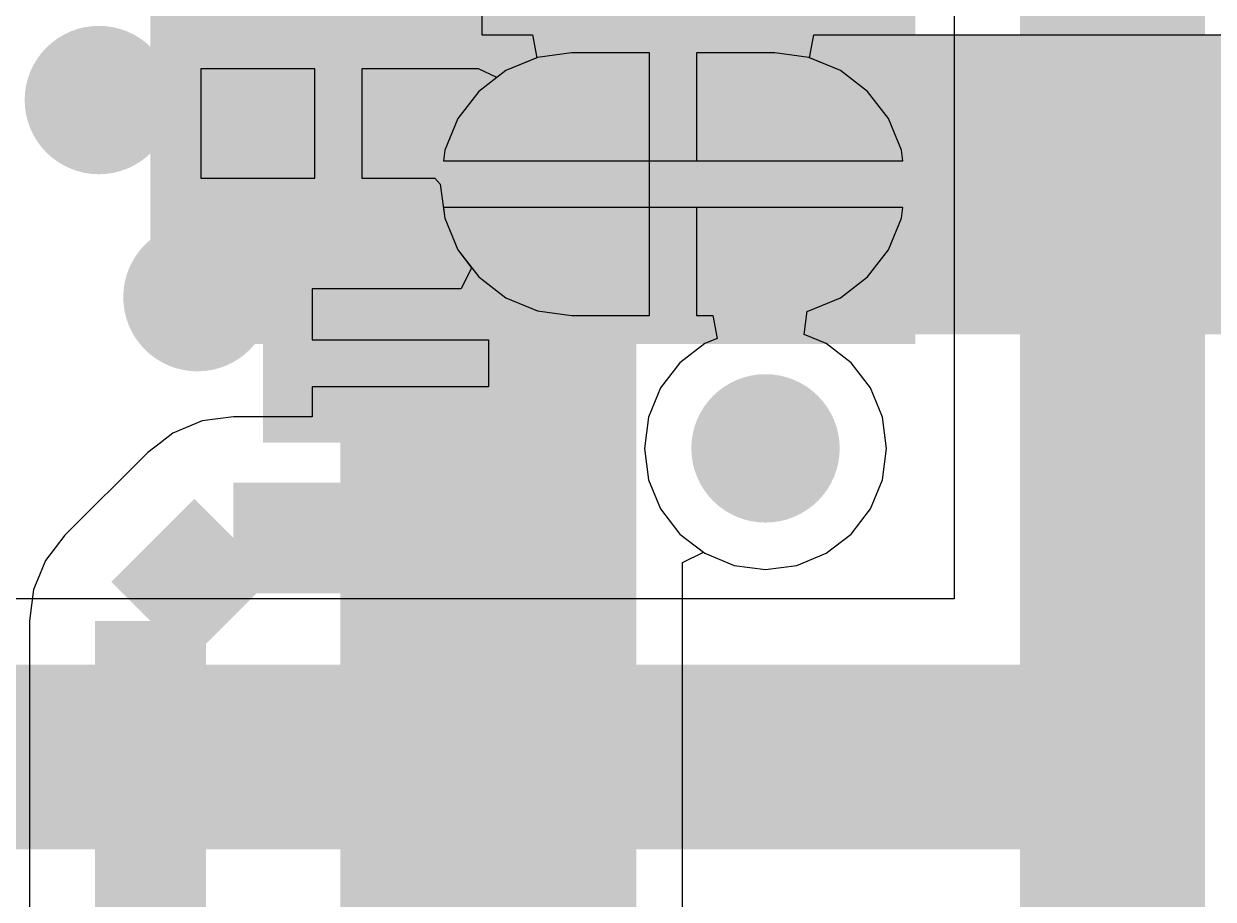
# Model space of a CAD drawing. Extents: x 56.2 to 141.8, y 48 to 96.4.
# Drawn here: x 124.51 to 130.95, y 60.72 to 65.46 of the extents above; entities that cross this region are included whole.
import ezdxf

# ---------------------------------------------------------------- set-up
doc = ezdxf.new("R2010")
doc.units = 0
doc.header["$MEASUREMENT"] = 0
for name, color, linetype in [('BOTTOMLAYER', 5, 'CONTINUOUS'), ('BOTTOMPASTE', 16, 'CONTINUOUS'), ('BOTTOMSOLDER', 6, 'CONTINUOUS'), ('MULTILAYER', 9, 'CONTINUOUS'), ('TOPLAYER', 1, 'CONTINUOUS'), ('TOPPASTE', 8, 'CONTINUOUS'), ('TOPSOLDER', 216, 'CONTINUOUS')]:
    doc.layers.add(name, color=color, linetype=linetype)

msp = doc.modelspace()

# ---------------------------------------------------------------- linework, layer by layer
at = {"layer": 'BOTTOMLAYER'}
for p, q in [((129.546266, 66.01508), (129.546266, 62.350734)), ((127.291617, 65.280078), (127.12036, 65.209141)), ((127.475399, 65.304274), (127.291617, 65.280078)), ((127.898401, 65.304274), (127.475399, 65.304274)), ((127.898401, 64.594199), (127.898401, 65.304274)), ((128.575402, 65.304274), (128.152401, 65.304274)), ((128.152401, 65.304274), (128.152401, 64.721199)), ((128.759184, 65.280078), (128.575402, 65.304274)), ((128.930441, 65.209141), (128.759184, 65.280078)), ((126.0856, 65.219196), (125.468601, 65.219196)), ((125.468601, 65.219196), (125.468601, 64.627196)), ((126.0856, 64.627196), (126.0856, 65.219196)), ((126.972535, 65.219196), (126.3396, 65.219196)), ((126.3396, 65.219196), (126.3396, 64.627196)), ((127.070503, 65.170883), (126.972535, 65.219196)), ((127.12036, 65.209141), (127.070503, 65.170883)), ((129.077502, 65.096299), (128.930441, 65.209141)), ((129.190344, 64.949238), (129.077502, 65.096299)), ((129.261281, 64.777981), (129.190344, 64.949238)), ((129.268756, 64.721199), (129.261281, 64.777981)), ((128.152401, 64.721199), (129.268756, 64.721199)), ((125.468601, 64.627196), (126.0856, 64.627196)), ((126.3396, 64.627196), (126.736386, 64.627196)), ((126.736386, 64.627196), (126.765324, 64.594196)), ((126.765324, 64.594196), (126.78952, 64.410417)), ((127.898401, 63.884124), (127.898401, 64.594199)), ((129.268756, 64.467199), (128.152401, 64.467199)), ((128.152401, 64.467199), (128.152401, 63.884124)), ((129.261281, 64.410417), (129.268756, 64.467199)), ((126.78952, 64.410417), (126.860457, 64.23916)), ((129.190344, 64.23916), (129.261281, 64.410417)), ((126.860457, 64.23916), (126.9733, 64.092099)), ((129.077502, 64.092099), (129.190344, 64.23916)), ((126.9733, 64.092099), (127.12036, 63.979257)), ((128.930441, 63.979257), (129.077502, 64.092099)), ((127.12036, 63.979257), (127.291617, 63.90832)), ((128.759184, 63.90832), (128.930441, 63.979257)), ((127.291617, 63.90832), (127.475399, 63.884124)), ((127.475399, 63.884124), (127.898401, 63.884124)), ((128.152401, 63.884124), (128.239434, 63.884124)), ((128.239434, 63.884124), (128.264209, 63.759565)), ((128.734137, 63.78129), (128.750713, 63.907205)), ((128.750713, 63.907205), (128.759184, 63.90832)), ((128.264209, 63.759565), (128.197595, 63.731971)), ((128.853204, 63.731971), (128.734137, 63.78129)), ((128.197595, 63.731971), (128.061817, 63.627782)), ((128.988983, 63.627782), (128.853204, 63.731971)), ((128.061817, 63.627782), (127.957628, 63.492004)), ((129.093171, 63.492004), (128.988983, 63.627782)), ((127.957628, 63.492004), (127.892132, 63.333884)), ((129.158667, 63.333884), (129.093171, 63.492004)), ((127.892132, 63.333884), (127.869793, 63.164199)), ((129.181007, 63.164199), (129.158667, 63.333884)), ((127.869793, 63.164199), (127.892132, 62.994515)), ((129.158667, 62.994515), (129.181007, 63.164199)), ((127.892132, 62.994515), (127.957628, 62.836395)), ((129.093171, 62.836395), (129.158667, 62.994515)), ((127.957628, 62.836395), (128.061817, 62.700616)), ((128.988983, 62.700616), (129.093171, 62.836395)), ((128.061817, 62.700616), (128.197595, 62.596428)), ((128.853204, 62.596428), (128.988983, 62.700616)), ((128.197595, 62.596428), (128.355715, 62.530932)), ((128.695084, 62.530932), (128.853204, 62.596428)), ((128.355715, 62.530932), (128.5254, 62.508592)), ((128.5254, 62.508592), (128.695084, 62.530932)), ((129.546266, 62.350734), (120.90352, 62.350734))]:
    msp.add_line(p, q, dxfattribs=at)
for points, const_width in [([(130.4036, 61.4934), (130.4036, 66.3702)], 1.000001), ([(127.475402, 64.594199), (128.575399, 64.594199)], 0.900001), ([(120.5484, 61.4934), (130.4036, 61.4934)], 1.000001), ([(130.4036, 55.1434), (130.4036, 61.4934)], 1.000001)]:
    msp.add_lwpolyline(points, dxfattribs=dict(at, const_width=const_width))
for points, const_width in [([(124.7672, 65.0494, 1), (125.0672, 65.0494, 1)], 0.299999), ([(127.250401, 64.594199, 1), (127.700402, 64.594199, 1)], 0.449999), ([(128.350399, 64.594199, 1), (128.8004, 64.594199, 1)], 0.449999), ([(125.3006, 63.9826, 1), (125.6006, 63.9826, 1)], 0.299999), ([(128.3754, 63.164199, 1), (128.675399, 63.164199, 1)], 0.299999)]:
    msp.add_lwpolyline(points, format="xyb", close=True, dxfattribs=dict(at, const_width=const_width))
for points in [[(125.1966, 63.7286), (129.3368, 63.7286), (125.1966, 65.8114), (129.3368, 65.8114)], [(125.722601, 65.811197), (125.722601, 64.881196), (126.702599, 65.811197), (126.702599, 64.881196)]]:
    msp.add_solid(points, dxfattribs=at)
at = {"layer": 'BOTTOMPASTE'}
msp.add_solid([(125.722601, 65.811197), (125.722601, 64.881196), (126.702599, 65.811197), (126.702599, 64.881196)], dxfattribs=at)
at = {"layer": 'BOTTOMSOLDER'}
for points, const_width in [([(124.7164, 65.0494, 1), (125.118, 65.0494, 1)], 0.401599), ([(127.199601, 64.594199, 1), (127.751202, 64.594199, 1)], 0.551599), ([(128.299599, 64.594199, 1), (128.8512, 64.594199, 1)], 0.551599), ([(125.2498, 63.9826, 1), (125.6514, 63.9826, 1)], 0.401599), ([(128.3246, 63.164199, 1), (128.726199, 63.164199, 1)], 0.401599)]:
    msp.add_lwpolyline(points, format="xyb", close=True, dxfattribs=dict(at, const_width=const_width))
at = {"layer": 'BOTTOMSOLDER', "const_width": 1.103201}
msp.add_lwpolyline([(127.475402, 64.594199), (128.575399, 64.594199)], dxfattribs=at)
at = {"layer": 'BOTTOMSOLDER'}
msp.add_solid([(125.621001, 65.912797), (125.621001, 64.779596), (126.804199, 65.912797), (126.804199, 64.779596)], dxfattribs=at)
at = {"layer": 'MULTILAYER'}
for points, const_width in [([(124.7672, 65.0494, 1), (125.0672, 65.0494, 1)], 0.299999), ([(127.250401, 64.594199, 1), (127.700402, 64.594199, 1)], 0.449999), ([(128.350399, 64.594199, 1), (128.8004, 64.594199, 1)], 0.449999), ([(125.3006, 63.9826, 1), (125.6006, 63.9826, 1)], 0.299999), ([(128.3754, 63.164199, 1), (128.675399, 63.164199, 1)], 0.299999)]:
    msp.add_lwpolyline(points, format="xyb", close=True, dxfattribs=dict(at, const_width=const_width))
at = {"layer": 'MULTILAYER', "const_width": 0.900001}
msp.add_lwpolyline([(127.475402, 64.594199), (128.575399, 64.594199)], dxfattribs=at)
at = {"layer": 'TOPLAYER'}
for p, q in [((126.989797, 67.083198), (126.989797, 65.403202)), ((126.989797, 65.403202), (127.263373, 65.403202)), ((127.263373, 65.403202), (127.28815, 65.27864)), ((128.762651, 65.27864), (128.787428, 65.403202)), ((128.787428, 65.403202), (131.543374, 65.403202)), ((127.28815, 65.27864), (127.12036, 65.209141)), ((128.930441, 65.209141), (128.762651, 65.27864)), ((127.12036, 65.209141), (126.9733, 65.096299)), ((129.077502, 65.096299), (128.930441, 65.209141)), ((126.9733, 65.096299), (126.860457, 64.949238)), ((129.190344, 64.949238), (129.077502, 65.096299)), ((126.860457, 64.949238), (126.78952, 64.777981)), ((129.261281, 64.777981), (129.190344, 64.949238)), ((126.78952, 64.777981), (126.782045, 64.721199)), ((129.268756, 64.721199), (129.261281, 64.777981)), ((126.782045, 64.721199), (129.268756, 64.721199)), ((129.268756, 64.467199), (126.782045, 64.467199)), ((126.782045, 64.467199), (126.78952, 64.410417)), ((129.261281, 64.410417), (129.268756, 64.467199)), ((126.78952, 64.410417), (126.860457, 64.23916)), ((129.190344, 64.23916), (129.261281, 64.410417)), ((126.860457, 64.23916), (126.93493, 64.142104)), ((129.077502, 64.092099), (129.190344, 64.23916)), ((126.93493, 64.142104), (126.878758, 64.028201)), ((128.930441, 63.979257), (129.077502, 64.092099)), ((126.878758, 64.028201), (126.071401, 64.028201)), ((126.071401, 64.028201), (126.071401, 63.751201)), ((128.759184, 63.90832), (128.930441, 63.979257)), ((128.734137, 63.78129), (128.750713, 63.907205)), ((128.750713, 63.907205), (128.759184, 63.90832)), ((126.071401, 63.751201), (127.0254, 63.751201)), ((127.0254, 63.751201), (127.0254, 63.497201)), ((128.853204, 63.731971), (128.734137, 63.78129)), ((128.988983, 63.627782), (128.853204, 63.731971)), ((129.093171, 63.492004), (128.988983, 63.627782)), ((127.0254, 63.497201), (126.071401, 63.497201)), ((126.071401, 63.497201), (126.071401, 63.334682)), ((129.158667, 63.333884), (129.093171, 63.492004)), ((125.47599, 63.312342), (125.31787, 63.246846)), ((125.645675, 63.334682), (125.47599, 63.312342)), ((126.071401, 63.334682), (125.645675, 63.334682)), ((129.181007, 63.164199), (129.158667, 63.333884)), ((125.31787, 63.246846), (125.249981, 63.19475)), ((125.249981, 63.19475), (125.182089, 63.142658)), ((129.158667, 62.994515), (129.181007, 63.164199)), ((125.182089, 63.142658), (124.733017, 62.693583)), ((129.093171, 62.836395), (129.158667, 62.994515)), ((128.988983, 62.700616), (129.093171, 62.836395)), ((124.733017, 62.693583), (124.628826, 62.557802)), ((128.853204, 62.596428), (128.988983, 62.700616)), ((128.075398, 62.546621), (128.189302, 62.602791)), ((128.189302, 62.602791), (128.197595, 62.596428)), ((128.197595, 62.596428), (128.355715, 62.530932)), ((128.695084, 62.530932), (128.853204, 62.596428)), ((124.628826, 62.557802), (124.59608, 62.478745)), ((128.075398, 62.324201), (128.075398, 62.546621)), ((128.355715, 62.530932), (128.5254, 62.508592)), ((128.5254, 62.508592), (128.695084, 62.530932)), ((124.59608, 62.478745), (124.563332, 62.399685)), ((124.563332, 62.399685), (124.540993, 62.23)), ((128.075398, 62.024202), (128.075398, 62.324201)), ((124.540993, 62.23), (124.540993, 58.3692)), ((128.075398, 62.024199), (128.075398, 62.024202)), ((128.075398, 61.024201), (128.075398, 62.024199)), ((128.075398, 60.524202), (128.075398, 61.024201))]:
    msp.add_line(p, q, dxfattribs=at)
for points, const_width in [([(124.7672, 65.0494, 1), (125.0672, 65.0494, 1)], 0.299999), ([(127.250401, 64.594199, 1), (127.700402, 64.594199, 1)], 0.449999), ([(128.350399, 64.594199, 1), (128.8004, 64.594199, 1)], 0.449999), ([(125.3006, 63.9826, 1), (125.6006, 63.9826, 1)], 0.299999), ([(128.3754, 63.164199, 1), (128.675399, 63.164199, 1)], 0.299999)]:
    msp.add_lwpolyline(points, format="xyb", close=True, dxfattribs=dict(at, const_width=const_width))
for points, const_width in [([(127.475402, 64.594199), (128.575399, 64.594199)], 0.900001), ([(125.1966, 62.23), (125.645675, 62.679075)], 0.599999), ([(125.645675, 62.679075), (126.25166, 62.679075)], 0.599999), ([(125.1966, 58.3692), (125.1966, 62.23)], 0.599999)]:
    msp.add_lwpolyline(points, dxfattribs=dict(at, const_width=const_width))
for points in [[(125.8062, 63.1952), (127.7366, 63.1952), (125.8062, 65.403202), (127.7366, 65.403202)], [(126.9733, 63.78129), (132.993054, 63.78129), (126.9733, 65.405), (132.993054, 65.405)], [(127.725399, 63.774201), (126.325401, 63.774201), (127.725399, 63.474201), (126.325401, 63.474201)], [(127.725399, 63.474199), (126.325401, 63.474199), (127.725399, 63.174199), (126.325401, 63.174199)], [(127.725399, 62.9742), (126.325401, 62.9742), (127.725399, 62.6742), (126.325401, 62.6742)], [(127.725399, 62.6742), (126.325401, 62.6742), (127.725399, 62.374201), (126.325401, 62.374201)], [(127.725399, 62.174199), (126.325401, 62.174199), (127.725399, 61.874199), (126.325401, 61.874199)], [(127.725399, 61.6742), (126.325401, 61.6742), (127.725399, 61.3742), (126.325401, 61.3742)], [(127.725399, 61.174201), (126.325401, 61.174201), (127.725399, 60.874201), (126.325401, 60.874201)]]:
    msp.add_solid(points, dxfattribs=at)
at = {"layer": 'TOPPASTE'}
for points in [[(127.725399, 63.774201), (126.325401, 63.774201), (127.725399, 63.474201), (126.325401, 63.474201)], [(127.725399, 63.474199), (126.325401, 63.474199), (127.725399, 63.174199), (126.325401, 63.174199)], [(127.725399, 62.9742), (126.325401, 62.9742), (127.725399, 62.6742), (126.325401, 62.6742)], [(127.725399, 62.6742), (126.325401, 62.6742), (127.725399, 62.374201), (126.325401, 62.374201)], [(127.725399, 62.174199), (126.325401, 62.174199), (127.725399, 61.874199), (126.325401, 61.874199)], [(127.725399, 61.6742), (126.325401, 61.6742), (127.725399, 61.3742), (126.325401, 61.3742)], [(127.725399, 61.174201), (126.325401, 61.174201), (127.725399, 60.874201), (126.325401, 60.874201)]]:
    msp.add_solid(points, dxfattribs=at)
at = {"layer": 'TOPSOLDER'}
for points, const_width in [([(124.7164, 65.0494, 1), (125.118, 65.0494, 1)], 0.401599), ([(127.199601, 64.594199, 1), (127.751202, 64.594199, 1)], 0.551599), ([(128.299599, 64.594199, 1), (128.8512, 64.594199, 1)], 0.551599), ([(125.2498, 63.9826, 1), (125.6514, 63.9826, 1)], 0.401599), ([(128.3246, 63.164199, 1), (128.726199, 63.164199, 1)], 0.401599)]:
    msp.add_lwpolyline(points, format="xyb", close=True, dxfattribs=dict(at, const_width=const_width))
at = {"layer": 'TOPSOLDER', "const_width": 1.103201}
msp.add_lwpolyline([(127.475402, 64.594199), (128.575399, 64.594199)], dxfattribs=at)
at = {"layer": 'TOPSOLDER'}
for points in [[(127.826999, 63.875801), (126.223801, 63.875801), (127.826999, 63.372601), (126.223801, 63.372601)], [(127.826999, 63.575799), (126.223801, 63.575799), (127.826999, 63.072599), (126.223801, 63.072599)], [(127.826999, 63.0758), (126.223801, 63.0758), (127.826999, 62.5726), (126.223801, 62.5726)], [(127.826999, 62.7758), (126.223801, 62.7758), (127.826999, 62.272601), (126.223801, 62.272601)], [(127.826999, 62.275799), (126.223801, 62.275799), (127.826999, 61.772599), (126.223801, 61.772599)], [(127.826999, 61.7758), (126.223801, 61.7758), (127.826999, 61.2726), (126.223801, 61.2726)], [(127.826999, 61.275801), (126.223801, 61.275801), (127.826999, 60.772601), (126.223801, 60.772601)], [(127.826999, 60.775799), (126.223801, 60.775799), (127.826999, 60.2726), (126.223801, 60.2726)]]:
    msp.add_solid(points, dxfattribs=at)

doc.saveas('drawing.dxf')
